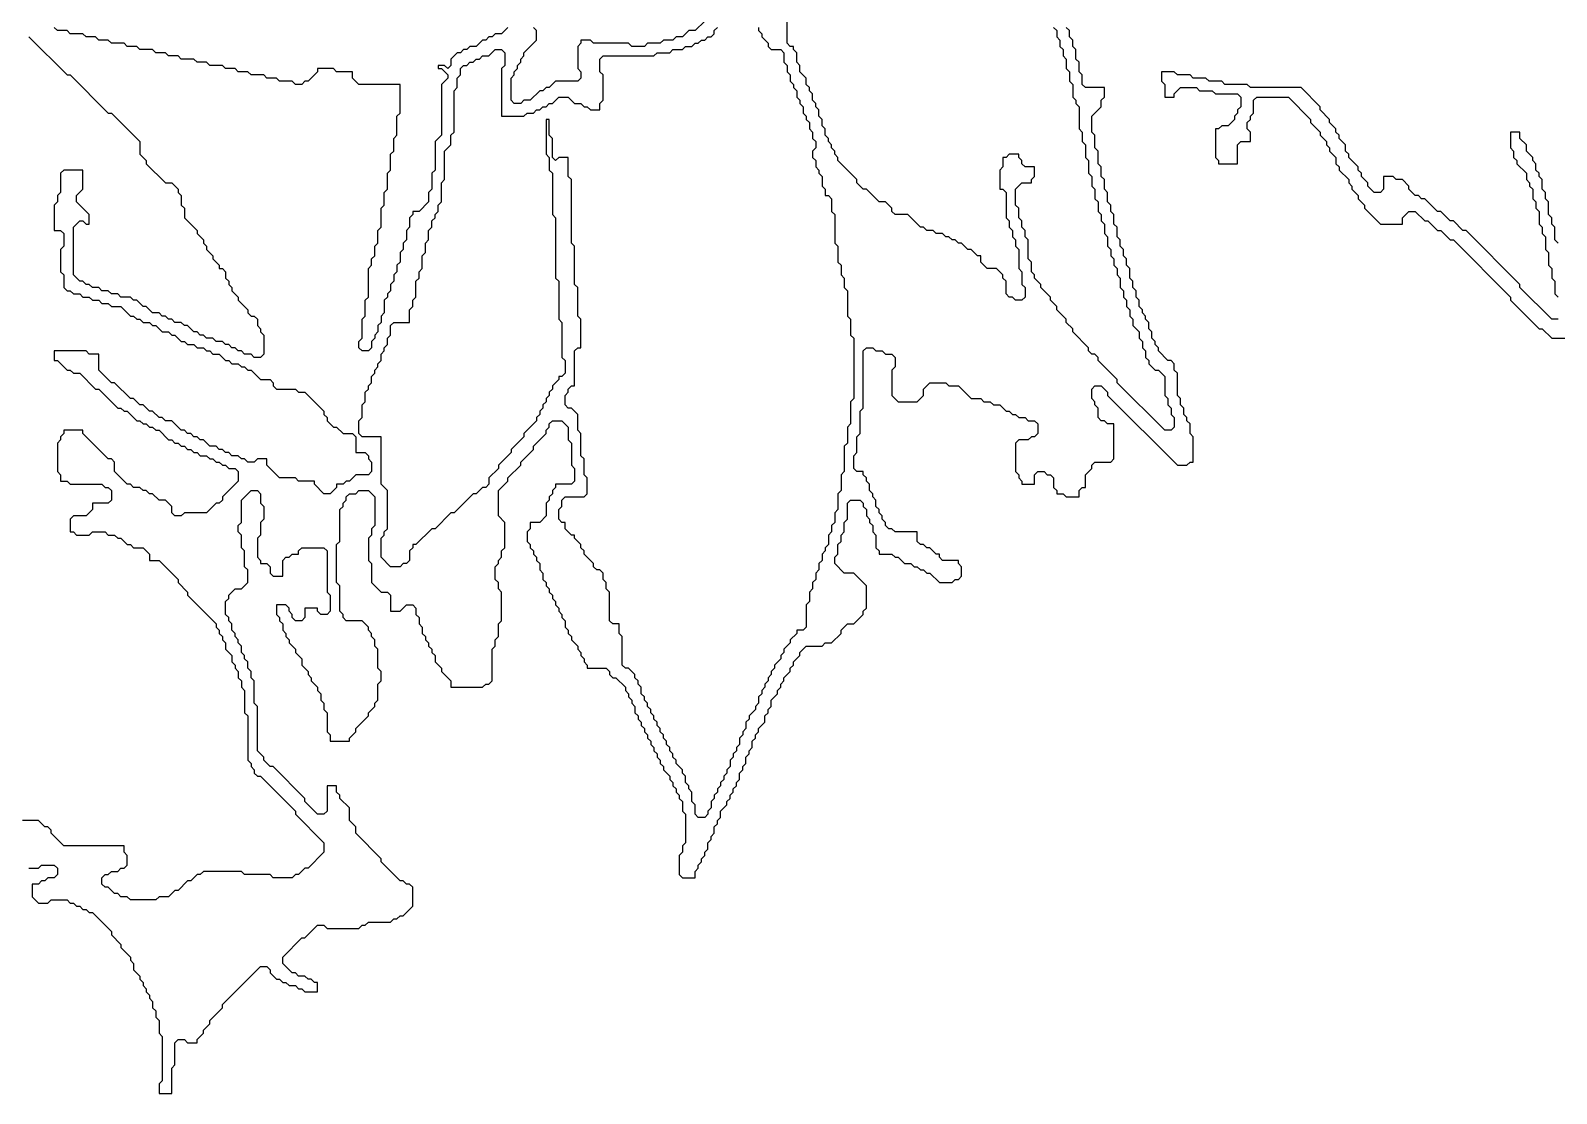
# Model space of a CAD drawing. Header units: metres. Extents: x 0 to 100, y 0 to 128.
# Drawn here: x 69.79 to 81.81, y 0.03 to 8.4 of the extents above; entities that cross this region are included whole.
import ezdxf

# ---------------------------------------------------------------- set-up
doc = ezdxf.new("R2010")
doc.units = ezdxf.units.M

msp = doc.modelspace()

# ---------------------------------------------------------------- linework, layer by layer
for points in [[(77.85, 8.425), (77.875, 8.4), (77.875, 8.35), (77.9, 8.325), (77.9, 8.275), (77.925, 8.25), (77.925, 8.2), (77.95, 8.175), (77.95, 8.1), (77.975, 8.075), (77.975, 8), (78, 7.975), (78, 7.875), (78.025, 7.85), (78.025, 7.825), (78.05, 7.8), (78.05, 7.625), (78.075, 7.6), (78.075, 7.525), (78.1, 7.5), (78.1, 7.4), (78.125, 7.375), (78.125, 7.275), (78.15, 7.25), (78.15, 7.175), (78.175, 7.15), (78.175, 7.075), (78.2, 7.05), (78.2, 6.975), (78.225, 6.95), (78.225, 6.9), (78.25, 6.875), (78.25, 6.8), (78.275, 6.775), (78.275, 6.7), (78.3, 6.675), (78.3, 6.625), (78.325, 6.6), (78.325, 6.55), (78.35, 6.525), (78.35, 6.475), (78.375, 6.45), (78.375, 6.375), (78.4, 6.35), (78.4, 6.3), (78.425, 6.275), (78.425, 6.225), (78.45, 6.2), (78.45, 6.15), (78.475, 6.125), (78.475, 6.075), (78.525, 6.025), (78.525, 5.975), (78.55, 5.95), (78.55, 5.9), (78.575, 5.875), (78.575, 5.825), (78.6, 5.8), (78.6, 5.775), (78.65, 5.725), (78.675, 5.725), (78.725, 5.675), (78.725, 5.525), (78.75, 5.5), (78.75, 5.45), (78.775, 5.425), (78.775, 5.375), (78.8, 5.35), (78.8, 5.275), (78.775, 5.25), (78.725, 5.25), (78.35, 5.625), (78.35, 5.65), (78.2, 5.8), (78.2, 5.825), (78.175, 5.85), (78.15, 5.85), (78.125, 5.875), (78.125, 5.9), (78, 6.025), (78, 6.05), (77.95, 6.1), (77.95, 6.125), (77.875, 6.2), (77.875, 6.225), (77.825, 6.275), (77.825, 6.3), (77.75, 6.375), (77.75, 6.4), (77.7, 6.45), (77.7, 6.475), (77.675, 6.5), (77.675, 6.575), (77.65, 6.6), (77.65, 6.75), (77.625, 6.775), (77.625, 6.825), (77.6, 6.85), (77.6, 6.9), (77.575, 6.925), (77.575, 7), (77.55, 7.025), (77.55, 7.15), (77.6, 7.2), (77.675, 7.2), (77.675, 7.225), (77.7, 7.25), (77.7, 7.325), (77.625, 7.325), (77.6, 7.35), (77.6, 7.375), (77.575, 7.4), (77.575, 7.425), (77.5, 7.425), (77.475, 7.4), (77.45, 7.4), (77.45, 7.325), (77.425, 7.3), (77.425, 7.15), (77.45, 7.15), (77.475, 7.125), (77.475, 6.925), (77.5, 6.9), (77.5, 6.85), (77.525, 6.825), (77.525, 6.775), (77.55, 6.75), (77.55, 6.7), (77.575, 6.675), (77.575, 6.525), (77.6, 6.5), (77.6, 6.4), (77.625, 6.375), (77.625, 6.3), (77.6, 6.275), (77.55, 6.275), (77.525, 6.3), (77.5, 6.3), (77.475, 6.325), (77.475, 6.425), (77.45, 6.45), (77.45, 6.475), (77.4, 6.525), (77.325, 6.525), (77.275, 6.575), (77.275, 6.625), (77.25, 6.625), (77.2, 6.675), (77.175, 6.675), (77.125, 6.725), (77.1, 6.725), (77.075, 6.75), (77.05, 6.75), (77.025, 6.775), (77, 6.775), (76.975, 6.8), (76.925, 6.8), (76.9, 6.825), (76.85, 6.825), (76.825, 6.85), (76.8, 6.85), (76.7, 6.95), (76.6, 6.95), (76.575, 6.975), (76.575, 7), (76.525, 7.05), (76.475, 7.05), (76.375, 7.15), (76.35, 7.15), (76.3, 7.2), (76.3, 7.225), (76.15, 7.375), (76.15, 7.4), (76.125, 7.425), (76.125, 7.45), (76.1, 7.475), (76.1, 7.5), (76.075, 7.525), (76.075, 7.55), (76.05, 7.575), (76.05, 7.625), (76.025, 7.65), (76.025, 7.7), (76, 7.725), (76, 7.775), (75.975, 7.8), (75.975, 7.825), (75.95, 7.85), (75.95, 7.9), (75.925, 7.925), (75.925, 7.95), (75.9, 7.975), (75.9, 8.025), (75.85, 8.075), (75.85, 8.125), (75.825, 8.15), (75.825, 8.225), (75.8, 8.25), (75.8, 8.275), (75.775, 8.275), (75.75, 8.3), (75.75, 8.55)], [(69.775, 1.8), (69.85, 1.8), (69.875, 1.825), (69.975, 1.825), (70, 1.8), (70, 1.75), (69.975, 1.725), (69.925, 1.725), (69.9, 1.7), (69.875, 1.7), (69.85, 1.675), (69.8, 1.675), (69.8, 1.575), (69.85, 1.525), (69.925, 1.525), (69.95, 1.55), (70.075, 1.55), (70.1, 1.525), (70.125, 1.525), (70.15, 1.5), (70.175, 1.5), (70.2, 1.475), (70.225, 1.475), (70.25, 1.45), (70.275, 1.45), (70.425, 1.3), (70.425, 1.275), (70.5, 1.2), (70.5, 1.175), (70.575, 1.1), (70.575, 1.075), (70.6, 1.05), (70.6, 1), (70.65, 0.95), (70.65, 0.925), (70.675, 0.9), (70.675, 0.875), (70.7, 0.85), (70.7, 0.825), (70.725, 0.8), (70.725, 0.775), (70.75, 0.75), (70.75, 0.7), (70.775, 0.675), (70.775, 0.625), (70.8, 0.6), (70.8, 0.5), (70.825, 0.475), (70.825, 0.125), (70.8, 0.1), (70.8, 0.025), (70.9, 0.025), (70.9, 0.225), (70.925, 0.25), (70.925, 0.425), (70.95, 0.45), (71, 0.45), (71.025, 0.425), (71.1, 0.425), (71.1, 0.45), (71.15, 0.5), (71.15, 0.525), (71.2, 0.575), (71.2, 0.6), (71.3, 0.7), (71.3, 0.725), (71.6, 1.025), (71.65, 1.025), (71.675, 1), (71.675, 0.975), (71.725, 0.925), (71.75, 0.925), (71.775, 0.9), (71.8, 0.9), (71.825, 0.875), (71.875, 0.875), (71.9, 0.85), (71.925, 0.85), (71.95, 0.825), (72.05, 0.825), (72.05, 0.9), (72.025, 0.9), (72, 0.925), (71.975, 0.925), (71.95, 0.95), (71.9, 0.95), (71.875, 0.975), (71.85, 0.975), (71.775, 1.05), (71.775, 1.1), (71.925, 1.25), (71.95, 1.25), (72.05, 1.35), (72.1, 1.35), (72.125, 1.325), (72.375, 1.325), (72.4, 1.35), (72.425, 1.35), (72.45, 1.375), (72.625, 1.375), (72.65, 1.4), (72.675, 1.4), (72.7, 1.425), (72.725, 1.425), (72.8, 1.5), (72.8, 1.65), (72.775, 1.675), (72.75, 1.675), (72.725, 1.7), (72.7, 1.7), (72.55, 1.85), (72.55, 1.875), (72.35, 2.075), (72.35, 2.125), (72.3, 2.175), (72.3, 2.275), (72.225, 2.35), (72.225, 2.375), (72.2, 2.4), (72.2, 2.45), (72.125, 2.45), (72.125, 2.25), (72.1, 2.225), (72.05, 2.225), (71.95, 2.325), (71.95, 2.35), (71.7, 2.6), (71.675, 2.6), (71.625, 2.65), (71.625, 2.675), (71.575, 2.725), (71.575, 3.075), (71.55, 3.1), (71.55, 3.275), (71.525, 3.3), (71.525, 3.35), (71.5, 3.375), (71.5, 3.425), (71.475, 3.45), (71.475, 3.475), (71.45, 3.5), (71.45, 3.55), (71.425, 3.575), (71.425, 3.6), (71.4, 3.625), (71.4, 3.65), (71.375, 3.675), (71.375, 3.725), (71.35, 3.75), (71.35, 3.775), (71.325, 3.8), (71.325, 3.9), (71.35, 3.925), (71.35, 3.95), (71.4, 4), (71.45, 4), (71.5, 4.05), (71.5, 4.15), (71.475, 4.175), (71.475, 4.3), (71.45, 4.325), (71.45, 4.425), (71.425, 4.45), (71.425, 4.5), (71.45, 4.525), (71.45, 4.7), (71.525, 4.775), (71.575, 4.775), (71.6, 4.75), (71.6, 4.675), (71.625, 4.65), (71.625, 4.55), (71.6, 4.525), (71.6, 4.425), (71.575, 4.4), (71.575, 4.25), (71.6, 4.225), (71.6, 4.2), (71.65, 4.2), (71.675, 4.175), (71.675, 4.125), (71.7, 4.1), (71.775, 4.1), (71.775, 4.225), (71.8, 4.25), (71.825, 4.25), (71.85, 4.275), (71.9, 4.275), (71.9, 4.3), (71.925, 4.325), (72.1, 4.325), (72.125, 4.3), (72.125, 3.975), (72.15, 3.95), (72.15, 3.825), (72.125, 3.8), (72.075, 3.8), (72.05, 3.825), (72.05, 3.85), (71.95, 3.85), (71.95, 3.775), (71.925, 3.75), (71.875, 3.75), (71.85, 3.775), (71.85, 3.8), (71.825, 3.825), (71.825, 3.85), (71.8, 3.875), (71.725, 3.875), (71.725, 3.8), (71.75, 3.775), (71.75, 3.75), (71.775, 3.725), (71.775, 3.675), (71.8, 3.65), (71.8, 3.625), (71.825, 3.6), (71.825, 3.575), (71.875, 3.525), (71.875, 3.5), (71.925, 3.45), (71.925, 3.4), (71.975, 3.35), (71.975, 3.325), (72, 3.3), (72, 3.275), (72.05, 3.225), (72.05, 3.2), (72.075, 3.175), (72.075, 3.125), (72.1, 3.1), (72.1, 3.05), (72.125, 3.025), (72.125, 2.875), (72.15, 2.85), (72.15, 2.8), (72.3, 2.8), (72.3, 2.825), (72.35, 2.875), (72.35, 2.9), (72.45, 3), (72.45, 3.025), (72.5, 3.075), (72.5, 3.1), (72.525, 3.125), (72.525, 3.25), (72.55, 3.275), (72.55, 3.35), (72.525, 3.375), (72.525, 3.525), (72.5, 3.55), (72.5, 3.6), (72.475, 3.625), (72.475, 3.65), (72.45, 3.675), (72.45, 3.7), (72.4, 3.75), (72.275, 3.75), (72.25, 3.775), (72.25, 3.8), (72.225, 3.825), (72.225, 4.025), (72.2, 4.05), (72.2, 4.35), (72.225, 4.375), (72.225, 4.625), (72.25, 4.65), (72.25, 4.675), (72.275, 4.7), (72.275, 4.725), (72.3, 4.75), (72.35, 4.75), (72.375, 4.775), (72.45, 4.775), (72.5, 4.725), (72.5, 4.5), (72.475, 4.475), (72.475, 4.425), (72.45, 4.4), (72.45, 4.225), (72.475, 4.2), (72.475, 4.05), (72.55, 3.975), (72.6, 3.975), (72.625, 3.95), (72.625, 3.825), (72.7, 3.825), (72.75, 3.875), (72.8, 3.875), (72.825, 3.85), (72.825, 3.8), (72.85, 3.775), (72.85, 3.725), (72.875, 3.7), (72.875, 3.65), (72.9, 3.625), (72.9, 3.6), (72.925, 3.575), (72.925, 3.55), (72.95, 3.525), (72.95, 3.5), (72.975, 3.475), (72.975, 3.425), (73.025, 3.375), (73.025, 3.35), (73.1, 3.275), (73.1, 3.225), (73.35, 3.225), (73.375, 3.25), (73.4, 3.25), (73.425, 3.275), (73.425, 3.525), (73.45, 3.55), (73.45, 3.6), (73.475, 3.625), (73.475, 3.725), (73.5, 3.75), (73.5, 3.975), (73.475, 4), (73.475, 4.05), (73.45, 4.075), (73.45, 4.175), (73.475, 4.2), (73.475, 4.225), (73.5, 4.25), (73.5, 4.3), (73.525, 4.325), (73.525, 4.525), (73.475, 4.575), (73.475, 4.775), (73.55, 4.85), (73.55, 4.875), (73.65, 4.975), (73.65, 5), (73.75, 5.1), (73.75, 5.125), (73.85, 5.225), (73.85, 5.25), (73.875, 5.275), (73.875, 5.3), (73.9, 5.325), (73.975, 5.325), (74.025, 5.275), (74.025, 5.175), (74.05, 5.15), (74.05, 4.975), (74.075, 4.95), (74.075, 4.85), (74.05, 4.825), (73.925, 4.825), (73.925, 4.8), (73.9, 4.775), (73.9, 4.75), (73.875, 4.725), (73.875, 4.7), (73.85, 4.675), (73.85, 4.575), (73.8, 4.525), (73.725, 4.525), (73.725, 4.475), (73.7, 4.45), (73.7, 4.375), (73.725, 4.35), (73.725, 4.325), (73.75, 4.3), (73.75, 4.275), (73.775, 4.25), (73.775, 4.225), (73.8, 4.2), (73.8, 4.15), (73.825, 4.125), (73.825, 4.075), (73.85, 4.05), (73.85, 4.025), (73.875, 4), (73.875, 3.975), (73.9, 3.95), (73.9, 3.925), (73.925, 3.9), (73.925, 3.875), (73.95, 3.85), (73.95, 3.825), (73.975, 3.8), (73.975, 3.775), (74, 3.75), (74, 3.7), (74.025, 3.675), (74.025, 3.65), (74.05, 3.625), (74.05, 3.6), (74.1, 3.55), (74.1, 3.525), (74.125, 3.5), (74.125, 3.475), (74.15, 3.45), (74.15, 3.425), (74.175, 3.4), (74.175, 3.375), (74.325, 3.375), (74.35, 3.35), (74.35, 3.325), (74.375, 3.3), (74.4, 3.3), (74.475, 3.225), (74.475, 3.2), (74.5, 3.175), (74.5, 3.15), (74.525, 3.125), (74.525, 3.1), (74.55, 3.075), (74.55, 3.025), (74.575, 3), (74.575, 2.975), (74.6, 2.95), (74.6, 2.925), (74.625, 2.9), (74.625, 2.875), (74.65, 2.85), (74.65, 2.825), (74.675, 2.8), (74.675, 2.775), (74.7, 2.75), (74.7, 2.725), (74.725, 2.7), (74.725, 2.675), (74.75, 2.65), (74.75, 2.625), (74.775, 2.6), (74.775, 2.575), (74.825, 2.525), (74.825, 2.5), (74.85, 2.475), (74.85, 2.45), (74.875, 2.425), (74.875, 2.4), (74.9, 2.375), (74.9, 2.35), (74.925, 2.325), (74.925, 2.25), (74.95, 2.225), (74.95, 2), (74.925, 1.975), (74.925, 1.925), (74.9, 1.9), (74.9, 1.75), (74.925, 1.725), (75.025, 1.725), (75.025, 1.775), (75.05, 1.8), (75.05, 1.825), (75.075, 1.85), (75.075, 1.875), (75.1, 1.9), (75.1, 1.925), (75.125, 1.95), (75.125, 2), (75.15, 2.025), (75.15, 2.05), (75.175, 2.075), (75.175, 2.125), (75.2, 2.15), (75.2, 2.175), (75.225, 2.2), (75.225, 2.25), (75.275, 2.3), (75.275, 2.325), (75.3, 2.35), (75.3, 2.375), (75.325, 2.4), (75.325, 2.425), (75.35, 2.45), (75.35, 2.475), (75.375, 2.5), (75.375, 2.55), (75.4, 2.575), (75.4, 2.6), (75.425, 2.625), (75.425, 2.675), (75.45, 2.7), (75.45, 2.725), (75.475, 2.75), (75.475, 2.8), (75.5, 2.825), (75.5, 2.85), (75.525, 2.875), (75.525, 2.9), (75.575, 2.95), (75.575, 3), (75.6, 3.025), (75.6, 3.05), (75.625, 3.075), (75.625, 3.125), (75.675, 3.175), (75.675, 3.2), (75.7, 3.225), (75.7, 3.25), (75.725, 3.275), (75.725, 3.3), (75.775, 3.35), (75.775, 3.375), (75.8, 3.4), (75.8, 3.425), (75.85, 3.475), (75.85, 3.5), (75.9, 3.55), (76.025, 3.55), (76.05, 3.575), (76.1, 3.575), (76.175, 3.65), (76.175, 3.675), (76.225, 3.725), (76.275, 3.725), (76.35, 3.8), (76.35, 3.825), (76.375, 3.85), (76.375, 4.025), (76.275, 4.125), (76.2, 4.125), (76.125, 4.2), (76.125, 4.25), (76.15, 4.275), (76.15, 4.35), (76.175, 4.375), (76.175, 4.425), (76.2, 4.45), (76.2, 4.525), (76.225, 4.55), (76.225, 4.675), (76.25, 4.7), (76.325, 4.7), (76.35, 4.675), (76.35, 4.65), (76.375, 4.625), (76.375, 4.575), (76.4, 4.55), (76.4, 4.525), (76.425, 4.5), (76.425, 4.45), (76.45, 4.425), (76.45, 4.325), (76.475, 4.3), (76.475, 4.275), (76.575, 4.275), (76.6, 4.25), (76.625, 4.25), (76.675, 4.2), (76.725, 4.2), (76.75, 4.175), (76.775, 4.175), (76.8, 4.15), (76.825, 4.15), (76.85, 4.125), (76.875, 4.125), (76.95, 4.05), (77.05, 4.05), (77.075, 4.075), (77.1, 4.075), (77.125, 4.1), (77.125, 4.175), (77.1, 4.2), (77.1, 4.225), (76.975, 4.225), (76.95, 4.25), (76.95, 4.275), (76.925, 4.275), (76.875, 4.325), (76.85, 4.325), (76.825, 4.35), (76.8, 4.35), (76.775, 4.375), (76.775, 4.45), (76.6, 4.45), (76.575, 4.475), (76.55, 4.475), (76.525, 4.5), (76.525, 4.525), (76.5, 4.55), (76.5, 4.575), (76.475, 4.6), (76.475, 4.625), (76.45, 4.65), (76.45, 4.7), (76.425, 4.725), (76.425, 4.75), (76.4, 4.775), (76.4, 4.825), (76.375, 4.85), (76.375, 4.875), (76.35, 4.9), (76.35, 4.925), (76.3, 4.925), (76.275, 4.95), (76.275, 5.05), (76.3, 5.075), (76.3, 5.2), (76.325, 5.225), (76.325, 5.4), (76.35, 5.425), (76.35, 5.875), (76.375, 5.9), (76.425, 5.9), (76.45, 5.875), (76.5, 5.875), (76.525, 5.85), (76.575, 5.85), (76.6, 5.825), (76.6, 5.75), (76.575, 5.725), (76.575, 5.525), (76.625, 5.475), (76.775, 5.475), (76.825, 5.525), (76.825, 5.575), (76.875, 5.625), (77, 5.625), (77.025, 5.6), (77.1, 5.6), (77.2, 5.5), (77.275, 5.5), (77.3, 5.475), (77.35, 5.475), (77.375, 5.45), (77.425, 5.45), (77.475, 5.4), (77.5, 5.4), (77.525, 5.375), (77.55, 5.375), (77.575, 5.35), (77.625, 5.35), (77.65, 5.325), (77.7, 5.325), (77.725, 5.3), (77.725, 5.225), (77.7, 5.2), (77.675, 5.2), (77.65, 5.175), (77.575, 5.175), (77.55, 5.15), (77.55, 4.925), (77.575, 4.9), (77.575, 4.875), (77.6, 4.85), (77.6, 4.825), (77.7, 4.825), (77.7, 4.9), (77.725, 4.925), (77.775, 4.925), (77.8, 4.9), (77.825, 4.9), (77.85, 4.875), (77.85, 4.8), (77.875, 4.775), (77.875, 4.75), (77.925, 4.75), (77.95, 4.725), (78.05, 4.725), (78.05, 4.775), (78.075, 4.8), (78.1, 4.8), (78.1, 4.9), (78.15, 4.95), (78.15, 4.975), (78.175, 5), (78.3, 5), (78.325, 5.025), (78.325, 5.3), (78.275, 5.3), (78.25, 5.325), (78.225, 5.325), (78.2, 5.35), (78.2, 5.425), (78.175, 5.45), (78.175, 5.475), (78.15, 5.5), (78.15, 5.575), (78.175, 5.6), (78.225, 5.6), (78.275, 5.55), (78.275, 5.525), (78.825, 4.975), (78.9, 4.975), (78.925, 5), (78.95, 5), (78.95, 5.2), (78.925, 5.225), (78.925, 5.3), (78.9, 5.325), (78.9, 5.35), (78.875, 5.375), (78.875, 5.425), (78.85, 5.45), (78.85, 5.5), (78.825, 5.525), (78.825, 5.7), (78.8, 5.725), (78.8, 5.775), (78.775, 5.8), (78.75, 5.8), (78.675, 5.875), (78.675, 5.9), (78.65, 5.925), (78.65, 5.95), (78.625, 5.975), (78.625, 6.025), (78.6, 6.05), (78.6, 6.1), (78.575, 6.125), (78.575, 6.15), (78.55, 6.175), (78.55, 6.2), (78.525, 6.225), (78.525, 6.275), (78.5, 6.3), (78.5, 6.35), (78.475, 6.375), (78.475, 6.425), (78.45, 6.45), (78.45, 6.525), (78.425, 6.55), (78.425, 6.6), (78.4, 6.625), (78.4, 6.675), (78.375, 6.7), (78.375, 6.75), (78.35, 6.775), (78.35, 6.85), (78.325, 6.875), (78.325, 6.95), (78.3, 6.975), (78.3, 7.025), (78.275, 7.05), (78.275, 7.125), (78.25, 7.15), (78.25, 7.225), (78.225, 7.25), (78.225, 7.325), (78.2, 7.35), (78.2, 7.45), (78.175, 7.475), (78.175, 7.575), (78.15, 7.6), (78.15, 7.725), (78.225, 7.8), (78.225, 7.85), (78.25, 7.875), (78.25, 7.95), (78.1, 7.95), (78.075, 7.975), (78.075, 8.05), (78.05, 8.075), (78.05, 8.15), (78.025, 8.175), (78.025, 8.25), (78, 8.275), (78, 8.325), (77.975, 8.35), (77.975, 8.4), (77.95, 8.425)], [(73.55, 8.425), (73.5, 8.375), (73.45, 8.375), (73.425, 8.35), (73.4, 8.35), (73.375, 8.325), (73.35, 8.325), (73.3, 8.275), (73.25, 8.275), (73.225, 8.25), (73.2, 8.25), (73.175, 8.225), (73.15, 8.225), (73.1, 8.175), (73.1, 8.125), (73.075, 8.1), (73.05, 8.125), (73, 8.125), (73, 8.1), (73.025, 8.1), (73.075, 8.05), (73.075, 8.025), (73.025, 7.975), (73.025, 7.575), (72.975, 7.525), (72.975, 7.3), (72.95, 7.275), (72.95, 7.15), (72.925, 7.125), (72.925, 7.05), (72.85, 6.975), (72.8, 6.975), (72.8, 6.95), (72.775, 6.925), (72.775, 6.85), (72.75, 6.825), (72.75, 6.75), (72.725, 6.725), (72.725, 6.675), (72.7, 6.65), (72.7, 6.575), (72.675, 6.55), (72.675, 6.5), (72.65, 6.475), (72.65, 6.425), (72.625, 6.4), (72.625, 6.35), (72.6, 6.325), (72.6, 6.3), (72.575, 6.275), (72.575, 6.175), (72.55, 6.15), (72.55, 6.1), (72.525, 6.075), (72.525, 6.025), (72.5, 6), (72.5, 5.975), (72.475, 5.95), (72.475, 5.9), (72.45, 5.875), (72.4, 5.875), (72.375, 5.9), (72.375, 5.95), (72.4, 5.975), (72.4, 6.125), (72.425, 6.15), (72.425, 6.275), (72.45, 6.3), (72.45, 6.525), (72.475, 6.55), (72.475, 6.6), (72.5, 6.625), (72.5, 6.7), (72.525, 6.725), (72.525, 6.825), (72.55, 6.85), (72.55, 7), (72.575, 7.025), (72.575, 7.125), (72.6, 7.15), (72.6, 7.275), (72.625, 7.3), (72.625, 7.425), (72.65, 7.45), (72.65, 7.55), (72.675, 7.575), (72.675, 7.725), (72.7, 7.75), (72.7, 7.975), (72.375, 7.975), (72.325, 8.025), (72.325, 8.075), (72.2, 8.075), (72.175, 8.1), (72.05, 8.1), (72.05, 8.075), (71.975, 8), (71.95, 8), (71.925, 7.975), (71.875, 7.975), (71.85, 8), (71.75, 8), (71.725, 8.025), (71.65, 8.025), (71.625, 8.05), (71.525, 8.05), (71.5, 8.075), (71.425, 8.075), (71.4, 8.1), (71.325, 8.1), (71.3, 8.125), (71.2, 8.125), (71.175, 8.15), (71.1, 8.15), (71.075, 8.175), (70.975, 8.175), (70.95, 8.2), (70.875, 8.2), (70.85, 8.225), (70.775, 8.225), (70.75, 8.25), (70.65, 8.25), (70.625, 8.275), (70.55, 8.275), (70.525, 8.3), (70.425, 8.3), (70.4, 8.325), (70.325, 8.325), (70.3, 8.35), (70.225, 8.35), (70.2, 8.375), (70.1, 8.375), (70.075, 8.4), (70, 8.4), (69.975, 8.425)], [(75.525, 8.425), (75.525, 8.4), (75.55, 8.375), (75.55, 8.35), (75.6, 8.3), (75.6, 8.275), (75.625, 8.25), (75.7, 8.25), (75.725, 8.225), (75.725, 8.15), (75.75, 8.125), (75.75, 8.075), (75.775, 8.05), (75.775, 8), (75.8, 7.975), (75.8, 7.95), (75.825, 7.925), (75.825, 7.875), (75.85, 7.85), (75.85, 7.825), (75.875, 7.8), (75.875, 7.75), (75.9, 7.725), (75.9, 7.7), (75.925, 7.675), (75.925, 7.625), (75.95, 7.6), (75.95, 7.55), (75.975, 7.525), (75.975, 7.475), (75.95, 7.45), (75.95, 7.4), (75.975, 7.375), (75.975, 7.325), (76, 7.3), (76, 7.275), (76.025, 7.25), (76.025, 7.175), (76.05, 7.15), (76.05, 7.1), (76.075, 7.1), (76.1, 7.075), (76.1, 6.975), (76.125, 6.95), (76.125, 6.725), (76.15, 6.7), (76.15, 6.575), (76.175, 6.55), (76.175, 6.475), (76.2, 6.45), (76.2, 6.375), (76.225, 6.35), (76.225, 6.15), (76.25, 6.125), (76.25, 6), (76.275, 5.975), (76.275, 5.5), (76.25, 5.475), (76.25, 5.3), (76.225, 5.275), (76.225, 5.15), (76.2, 5.125), (76.2, 4.925), (76.175, 4.9), (76.175, 4.775), (76.15, 4.75), (76.15, 4.625), (76.125, 4.6), (76.125, 4.525), (76.1, 4.5), (76.1, 4.45), (76.075, 4.425), (76.075, 4.35), (76.05, 4.325), (76.05, 4.3), (76.025, 4.275), (76.025, 4.225), (76, 4.2), (76, 4.15), (75.975, 4.125), (75.975, 4.075), (75.95, 4.05), (75.95, 4), (75.925, 3.975), (75.925, 3.9), (75.9, 3.875), (75.9, 3.7), (75.875, 3.675), (75.825, 3.675), (75.825, 3.65), (75.775, 3.6), (75.775, 3.575), (75.725, 3.525), (75.725, 3.5), (75.7, 3.475), (75.7, 3.45), (75.65, 3.4), (75.65, 3.375), (75.625, 3.35), (75.625, 3.325), (75.6, 3.3), (75.6, 3.275), (75.575, 3.25), (75.575, 3.225), (75.55, 3.2), (75.55, 3.175), (75.525, 3.15), (75.525, 3.1), (75.5, 3.075), (75.5, 3.05), (75.45, 3), (75.45, 2.975), (75.425, 2.95), (75.425, 2.9), (75.4, 2.875), (75.4, 2.85), (75.375, 2.825), (75.375, 2.775), (75.35, 2.75), (75.35, 2.725), (75.325, 2.7), (75.325, 2.675), (75.3, 2.65), (75.3, 2.6), (75.275, 2.575), (75.275, 2.55), (75.25, 2.525), (75.25, 2.5), (75.225, 2.475), (75.225, 2.45), (75.2, 2.425), (75.2, 2.4), (75.175, 2.375), (75.175, 2.35), (75.15, 2.325), (75.15, 2.275), (75.125, 2.25), (75.125, 2.225), (75.1, 2.2), (75.05, 2.2), (75.025, 2.225), (75.025, 2.3), (75, 2.325), (75, 2.4), (74.975, 2.425), (74.975, 2.45), (74.95, 2.475), (74.95, 2.525), (74.925, 2.55), (74.925, 2.575), (74.875, 2.625), (74.875, 2.65), (74.85, 2.675), (74.85, 2.7), (74.825, 2.725), (74.825, 2.75), (74.8, 2.775), (74.8, 2.8), (74.775, 2.825), (74.775, 2.85), (74.75, 2.875), (74.75, 2.9), (74.725, 2.925), (74.725, 2.95), (74.7, 2.975), (74.7, 3), (74.675, 3.025), (74.675, 3.05), (74.65, 3.075), (74.65, 3.1), (74.625, 3.125), (74.625, 3.15), (74.6, 3.175), (74.6, 3.225), (74.575, 3.25), (74.575, 3.275), (74.55, 3.3), (74.55, 3.325), (74.5, 3.375), (74.475, 3.375), (74.45, 3.4), (74.45, 3.625), (74.425, 3.65), (74.425, 3.725), (74.375, 3.725), (74.35, 3.75), (74.35, 3.975), (74.325, 4), (74.325, 4.05), (74.3, 4.075), (74.3, 4.125), (74.275, 4.15), (74.25, 4.15), (74.225, 4.175), (74.225, 4.2), (74.15, 4.275), (74.15, 4.3), (74.125, 4.325), (74.125, 4.35), (74.075, 4.4), (74.075, 4.425), (74.05, 4.425), (74, 4.475), (74, 4.525), (73.975, 4.525), (73.95, 4.55), (73.95, 4.625), (73.975, 4.65), (73.975, 4.7), (74, 4.725), (74.15, 4.725), (74.175, 4.75), (74.175, 4.875), (74.15, 4.9), (74.15, 5.025), (74.125, 5.05), (74.125, 5.225), (74.1, 5.25), (74.1, 5.375), (74.05, 5.425), (74.025, 5.425), (74, 5.45), (74, 5.525), (74.025, 5.55), (74.025, 5.575), (74.05, 5.6), (74.075, 5.6), (74.075, 5.875), (74.1, 5.9), (74.125, 5.9), (74.125, 6.125), (74.1, 6.15), (74.1, 6.375), (74.075, 6.4), (74.075, 6.7), (74.05, 6.725), (74.05, 7.225), (74.025, 7.25), (74.025, 7.4), (73.95, 7.4), (73.925, 7.375), (73.9, 7.4), (73.9, 7.55), (73.875, 7.575), (73.875, 7.7), (73.85, 7.7), (73.85, 7.425), (73.875, 7.4), (73.875, 7.3), (73.9, 7.275), (73.9, 6.95), (73.925, 6.925), (73.925, 6.45), (73.95, 6.425), (73.95, 6.125), (73.975, 6.1), (73.975, 5.825), (74, 5.8), (74, 5.7), (73.975, 5.675), (73.95, 5.675), (73.95, 5.65), (73.9, 5.6), (73.9, 5.575), (73.875, 5.55), (73.875, 5.525), (73.85, 5.5), (73.85, 5.475), (73.825, 5.45), (73.825, 5.425), (73.8, 5.4), (73.8, 5.375), (73.775, 5.35), (73.775, 5.325), (73.675, 5.225), (73.675, 5.2), (73.575, 5.1), (73.575, 5.075), (73.475, 4.975), (73.475, 4.95), (73.4, 4.875), (73.4, 4.825), (73.375, 4.8), (73.35, 4.8), (73.3, 4.75), (73.275, 4.75), (73.125, 4.6), (73.1, 4.6), (72.975, 4.475), (72.95, 4.475), (72.825, 4.35), (72.8, 4.35), (72.8, 4.325), (72.775, 4.3), (72.775, 4.225), (72.75, 4.2), (72.725, 4.2), (72.7, 4.175), (72.625, 4.175), (72.55, 4.25), (72.55, 4.4), (72.575, 4.425), (72.575, 4.45), (72.6, 4.475), (72.6, 4.775), (72.55, 4.825), (72.55, 5.2), (72.4, 5.2), (72.375, 5.225), (72.375, 5.325), (72.4, 5.35), (72.4, 5.45), (72.425, 5.475), (72.425, 5.55), (72.45, 5.575), (72.45, 5.6), (72.475, 5.625), (72.475, 5.675), (72.5, 5.7), (72.5, 5.725), (72.525, 5.75), (72.525, 5.775), (72.55, 5.8), (72.55, 5.85), (72.575, 5.875), (72.575, 5.9), (72.6, 5.925), (72.6, 5.975), (72.625, 6), (72.625, 6.075), (72.65, 6.1), (72.775, 6.1), (72.775, 6.2), (72.8, 6.225), (72.8, 6.275), (72.825, 6.3), (72.825, 6.425), (72.85, 6.45), (72.85, 6.5), (72.875, 6.525), (72.875, 6.625), (72.9, 6.65), (72.9, 6.725), (72.925, 6.75), (72.925, 6.825), (72.95, 6.85), (72.95, 6.9), (72.975, 6.925), (72.975, 6.95), (73, 6.975), (73, 7.025), (73.025, 7.05), (73.025, 7.2), (73.05, 7.225), (73.05, 7.45), (73.1, 7.5), (73.1, 7.575), (73.125, 7.6), (73.125, 7.925), (73.15, 7.95), (73.15, 8.025), (73.175, 8.05), (73.175, 8.1), (73.2, 8.125), (73.225, 8.125), (73.25, 8.15), (73.275, 8.15), (73.3, 8.175), (73.325, 8.175), (73.35, 8.2), (73.4, 8.2), (73.45, 8.25), (73.5, 8.25), (73.525, 8.225), (73.525, 8.125), (73.5, 8.1), (73.5, 7.725), (73.675, 7.725), (73.7, 7.75), (73.75, 7.75), (73.775, 7.775), (73.8, 7.775), (73.825, 7.8), (73.85, 7.8), (73.875, 7.825), (73.9, 7.825), (73.95, 7.875), (74.025, 7.875), (74.075, 7.825), (74.125, 7.825), (74.15, 7.8), (74.175, 7.8), (74.2, 7.775), (74.275, 7.775), (74.275, 7.825), (74.3, 7.85), (74.3, 8.05), (74.275, 8.075), (74.275, 8.175), (74.3, 8.2), (74.7, 8.2), (74.725, 8.225), (74.825, 8.225), (74.85, 8.25), (74.925, 8.25), (74.95, 8.275), (75, 8.275), (75.025, 8.3), (75.05, 8.3), (75.075, 8.325), (75.1, 8.325), (75.125, 8.35), (75.15, 8.35), (75.175, 8.375), (75.175, 8.4), (75.2, 8.425)], [(75.1, 8.475), (75.025, 8.4), (74.975, 8.4), (74.925, 8.35), (74.875, 8.35), (74.85, 8.325), (74.775, 8.325), (74.75, 8.3), (74.65, 8.3), (74.625, 8.275), (74.525, 8.275), (74.5, 8.3), (74.225, 8.3), (74.2, 8.325), (74.125, 8.325), (74.125, 8.3), (74.1, 8.275), (74.1, 8.1), (74.125, 8.075), (74.125, 8.025), (74.1, 8), (73.925, 8), (73.875, 7.95), (73.85, 7.95), (73.825, 7.925), (73.8, 7.925), (73.725, 7.85), (73.675, 7.85), (73.65, 7.825), (73.6, 7.825), (73.575, 7.85), (73.575, 8.025), (73.6, 8.05), (73.6, 8.075), (73.625, 8.1), (73.625, 8.125), (73.65, 8.15), (73.65, 8.175), (73.675, 8.2), (73.675, 8.225), (73.775, 8.325), (73.775, 8.4), (73.75, 8.425)], [(69.775, 8.35), (70.075, 8.05), (70.1, 8.05), (70.4, 7.75), (70.425, 7.75), (70.65, 7.525), (70.65, 7.425), (70.7, 7.375), (70.7, 7.35), (70.85, 7.2), (70.9, 7.2), (70.95, 7.15), (70.95, 7.125), (70.975, 7.1), (70.975, 7.025), (71, 7), (71, 6.925), (71.1, 6.825), (71.1, 6.8), (71.15, 6.75), (71.15, 6.725), (71.175, 6.7), (71.175, 6.675), (71.225, 6.625), (71.225, 6.6), (71.275, 6.55), (71.275, 6.525), (71.3, 6.525), (71.325, 6.5), (71.325, 6.45), (71.35, 6.425), (71.35, 6.4), (71.375, 6.375), (71.375, 6.35), (71.425, 6.3), (71.425, 6.275), (71.5, 6.2), (71.5, 6.175), (71.525, 6.15), (71.55, 6.15), (71.575, 6.125), (71.575, 6.075), (71.6, 6.05), (71.6, 6.025), (71.625, 6), (71.625, 5.85), (71.6, 5.825), (71.55, 5.825), (71.525, 5.85), (71.475, 5.85), (71.45, 5.875), (71.425, 5.875), (71.4, 5.9), (71.375, 5.9), (71.35, 5.925), (71.325, 5.925), (71.3, 5.95), (71.25, 5.95), (71.225, 5.975), (71.175, 5.975), (71.15, 6), (71.125, 6), (71.1, 6.025), (71.075, 6.025), (71.025, 6.075), (71, 6.075), (70.975, 6.1), (70.925, 6.1), (70.9, 6.125), (70.875, 6.125), (70.85, 6.15), (70.825, 6.15), (70.8, 6.175), (70.75, 6.175), (70.7, 6.225), (70.675, 6.225), (70.625, 6.275), (70.6, 6.275), (70.575, 6.3), (70.5, 6.3), (70.475, 6.325), (70.425, 6.325), (70.4, 6.35), (70.35, 6.35), (70.325, 6.375), (70.275, 6.375), (70.25, 6.4), (70.225, 6.4), (70.2, 6.425), (70.175, 6.425), (70.125, 6.475), (70.125, 6.85), (70.175, 6.9), (70.2, 6.9), (70.225, 6.875), (70.25, 6.875), (70.25, 6.95), (70.15, 7.05), (70.15, 7.1), (70.2, 7.15), (70.2, 7.3), (70.05, 7.3), (70.025, 7.275), (70.025, 7.125), (70, 7.1), (70, 7.05), (69.975, 7.025), (69.975, 6.825), (70.025, 6.825), (70.05, 6.8), (70.05, 6.7), (70.025, 6.675), (70.025, 6.5), (70.05, 6.475), (70.05, 6.375), (70.075, 6.35), (70.1, 6.35), (70.125, 6.325), (70.175, 6.325), (70.2, 6.3), (70.25, 6.3), (70.275, 6.275), (70.325, 6.275), (70.35, 6.25), (70.4, 6.25), (70.425, 6.225), (70.5, 6.225), (70.575, 6.15), (70.6, 6.15), (70.625, 6.125), (70.65, 6.125), (70.675, 6.1), (70.725, 6.1), (70.75, 6.075), (70.775, 6.075), (70.825, 6.025), (70.875, 6.025), (70.9, 6), (70.925, 6), (70.975, 5.95), (71, 5.95), (71.025, 5.925), (71.075, 5.925), (71.1, 5.9), (71.15, 5.9), (71.175, 5.875), (71.2, 5.875), (71.225, 5.85), (71.275, 5.85), (71.325, 5.8), (71.35, 5.8), (71.375, 5.775), (71.425, 5.775), (71.45, 5.75), (71.475, 5.75), (71.5, 5.725), (71.525, 5.725), (71.6, 5.65), (71.675, 5.65), (71.7, 5.625), (71.7, 5.6), (71.725, 5.575), (71.875, 5.575), (71.9, 5.55), (71.95, 5.55), (72.1, 5.4), (72.1, 5.375), (72.125, 5.35), (72.125, 5.325), (72.175, 5.275), (72.2, 5.275), (72.25, 5.225), (72.325, 5.225), (72.35, 5.2), (72.35, 5.075), (72.425, 5.075), (72.45, 5.05), (72.45, 5.025), (72.475, 5), (72.475, 4.925), (72.45, 4.9), (72.35, 4.9), (72.3, 4.85), (72.275, 4.85), (72.25, 4.825), (72.2, 4.825), (72.2, 4.8), (72.15, 4.75), (72.1, 4.75), (72.025, 4.825), (72.025, 4.85), (71.9, 4.85), (71.875, 4.875), (71.75, 4.875), (71.65, 4.975), (71.65, 5.025), (71.575, 5.025), (71.55, 5), (71.5, 5), (71.475, 5.025), (71.45, 5.025), (71.425, 5.05), (71.375, 5.05), (71.35, 5.075), (71.325, 5.075), (71.3, 5.1), (71.275, 5.1), (71.25, 5.125), (71.2, 5.125), (71.15, 5.175), (71.125, 5.175), (71.1, 5.2), (71.075, 5.2), (71.05, 5.225), (71.025, 5.225), (71, 5.25), (70.975, 5.25), (70.9, 5.325), (70.85, 5.325), (70.825, 5.35), (70.8, 5.35), (70.75, 5.4), (70.725, 5.4), (70.675, 5.45), (70.65, 5.45), (70.6, 5.5), (70.575, 5.5), (70.45, 5.625), (70.425, 5.625), (70.325, 5.725), (70.325, 5.85), (70.25, 5.85), (70.225, 5.875), (69.975, 5.875), (69.975, 5.8), (70, 5.8), (70.075, 5.725), (70.1, 5.725), (70.125, 5.7), (70.175, 5.7), (70.3, 5.575), (70.325, 5.575), (70.475, 5.425), (70.5, 5.425), (70.525, 5.4), (70.55, 5.4), (70.625, 5.325), (70.65, 5.325), (70.675, 5.3), (70.7, 5.3), (70.725, 5.275), (70.75, 5.275), (70.775, 5.25), (70.8, 5.25), (70.875, 5.175), (70.9, 5.175), (70.925, 5.15), (70.95, 5.15), (70.975, 5.125), (71, 5.125), (71.025, 5.1), (71.05, 5.1), (71.075, 5.075), (71.1, 5.075), (71.125, 5.05), (71.175, 5.05), (71.2, 5.025), (71.225, 5.025), (71.25, 5), (71.275, 5), (71.3, 4.975), (71.325, 4.975), (71.35, 4.95), (71.4, 4.95), (71.425, 4.925), (71.425, 4.85), (71.3, 4.725), (71.3, 4.7), (71.275, 4.675), (71.25, 4.675), (71.175, 4.6), (71, 4.6), (70.975, 4.575), (70.925, 4.575), (70.9, 4.6), (70.9, 4.65), (70.85, 4.7), (70.8, 4.7), (70.75, 4.75), (70.725, 4.75), (70.7, 4.775), (70.675, 4.775), (70.65, 4.8), (70.6, 4.8), (70.575, 4.825), (70.55, 4.825), (70.45, 4.925), (70.45, 5), (70.425, 5.025), (70.4, 5.025), (70.2, 5.225), (70.2, 5.25), (70.05, 5.25), (70.05, 5.225), (70.025, 5.2), (70.025, 5.175), (70, 5.15), (70, 4.925), (70.025, 4.9), (70.025, 4.85), (70.075, 4.85), (70.1, 4.825), (70.35, 4.825), (70.375, 4.8), (70.4, 4.8), (70.425, 4.775), (70.425, 4.7), (70.4, 4.675), (70.275, 4.675), (70.275, 4.625), (70.225, 4.575), (70.125, 4.575), (70.1, 4.55), (70.1, 4.45), (70.125, 4.45), (70.15, 4.425), (70.25, 4.425), (70.275, 4.45), (70.375, 4.45), (70.4, 4.425), (70.45, 4.425), (70.475, 4.4), (70.5, 4.4), (70.55, 4.35), (70.575, 4.35), (70.6, 4.325), (70.675, 4.325), (70.725, 4.275), (70.725, 4.225), (70.8, 4.225), (70.95, 4.075), (70.95, 4.05), (71.025, 3.975), (71.025, 3.95), (71.25, 3.725), (71.25, 3.7), (71.275, 3.675), (71.275, 3.65), (71.3, 3.625), (71.3, 3.6), (71.325, 3.575), (71.325, 3.525), (71.375, 3.475), (71.375, 3.425), (71.4, 3.4), (71.4, 3.375), (71.425, 3.35), (71.425, 3.3), (71.45, 3.275), (71.45, 3.225), (71.475, 3.2), (71.475, 3.025), (71.5, 3), (71.5, 2.65), (71.525, 2.625), (71.525, 2.6), (71.55, 2.575), (71.55, 2.55), (71.575, 2.525), (71.6, 2.525), (71.875, 2.25), (71.875, 2.225), (72.1, 2), (72.1, 1.925), (71.975, 1.8), (71.95, 1.8), (71.9, 1.75), (71.875, 1.75), (71.85, 1.725), (71.7, 1.725), (71.675, 1.75), (71.475, 1.75), (71.45, 1.775), (71.15, 1.775), (71.125, 1.75), (71.1, 1.75), (71.05, 1.7), (71.025, 1.7), (70.95, 1.625), (70.925, 1.625), (70.875, 1.575), (70.8, 1.575), (70.775, 1.55), (70.575, 1.55), (70.55, 1.575), (70.5, 1.575), (70.475, 1.6), (70.45, 1.6), (70.4, 1.65), (70.375, 1.65), (70.35, 1.675), (70.35, 1.725), (70.375, 1.75), (70.4, 1.75), (70.425, 1.775), (70.475, 1.775), (70.5, 1.8), (70.525, 1.8), (70.55, 1.825), (70.55, 1.9), (70.525, 1.925), (70.525, 1.975), (70.05, 1.975), (69.95, 2.075), (69.95, 2.1), (69.925, 2.125), (69.9, 2.125), (69.85, 2.175), (69.725, 2.175)], [(81.825, 6.125), (81.775, 6.125), (81.525, 6.375), (81.525, 6.4), (81.1, 6.825), (81.075, 6.825), (81, 6.9), (80.975, 6.9), (80.9, 6.975), (80.875, 6.975), (80.775, 7.075), (80.75, 7.075), (80.725, 7.1), (80.7, 7.1), (80.65, 7.15), (80.65, 7.175), (80.6, 7.225), (80.55, 7.225), (80.525, 7.25), (80.45, 7.25), (80.45, 7.15), (80.425, 7.125), (80.375, 7.125), (80.325, 7.175), (80.325, 7.2), (80.275, 7.25), (80.275, 7.275), (80.25, 7.3), (80.25, 7.325), (80.175, 7.4), (80.175, 7.425), (80.15, 7.45), (80.15, 7.5), (80.1, 7.55), (80.1, 7.575), (80.075, 7.6), (80.075, 7.625), (80.025, 7.675), (80.025, 7.7), (79.95, 7.775), (79.95, 7.8), (79.8, 7.95), (79.4, 7.95), (79.375, 7.975), (79.2, 7.975), (79.175, 8), (79.075, 8), (79.05, 8.025), (78.95, 8.025), (78.925, 8.05), (78.825, 8.05), (78.8, 8.075), (78.7, 8.075), (78.7, 8), (78.725, 7.975), (78.725, 7.875), (78.8, 7.875), (78.8, 7.9), (78.85, 7.95), (78.975, 7.95), (79, 7.925), (79.1, 7.925), (79.125, 7.9), (79.3, 7.9), (79.325, 7.875), (79.325, 7.8), (79.3, 7.775), (79.3, 7.75), (79.275, 7.725), (79.275, 7.7), (79.225, 7.65), (79.175, 7.65), (79.15, 7.625), (79.125, 7.625), (79.125, 7.4), (79.15, 7.375), (79.15, 7.35), (79.3, 7.35), (79.3, 7.5), (79.325, 7.525), (79.4, 7.525), (79.4, 7.6), (79.375, 7.625), (79.375, 7.675), (79.4, 7.7), (79.4, 7.725), (79.425, 7.75), (79.425, 7.85), (79.45, 7.875), (79.7, 7.875), (79.875, 7.7), (79.875, 7.675), (79.95, 7.6), (79.95, 7.575), (80, 7.525), (80, 7.5), (80.025, 7.475), (80.025, 7.45), (80.075, 7.4), (80.075, 7.35), (80.1, 7.325), (80.1, 7.3), (80.175, 7.225), (80.175, 7.2), (80.2, 7.175), (80.2, 7.15), (80.25, 7.1), (80.25, 7.075), (80.3, 7.025), (80.3, 7), (80.425, 6.875), (80.6, 6.875), (80.6, 6.925), (80.65, 6.975), (80.7, 6.975), (80.775, 6.9), (80.8, 6.9), (80.875, 6.825), (80.9, 6.825), (80.975, 6.75), (81, 6.75), (81.45, 6.3), (81.45, 6.275), (81.675, 6.05), (81.7, 6.05), (81.775, 5.975), (81.95, 5.975)], [(81.825, 6.725), (81.8, 6.75), (81.8, 6.85), (81.775, 6.875), (81.775, 6.925), (81.75, 6.95), (81.75, 7.05), (81.725, 7.075), (81.725, 7.125), (81.7, 7.15), (81.7, 7.225), (81.675, 7.25), (81.675, 7.275), (81.65, 7.3), (81.65, 7.35), (81.625, 7.375), (81.625, 7.4), (81.575, 7.45), (81.575, 7.5), (81.525, 7.55), (81.525, 7.6), (81.45, 7.6), (81.45, 7.475), (81.475, 7.45), (81.475, 7.4), (81.5, 7.375), (81.5, 7.35), (81.575, 7.275), (81.575, 7.225), (81.6, 7.2), (81.6, 7.175), (81.625, 7.15), (81.625, 7.075), (81.65, 7.05), (81.65, 7), (81.675, 6.975), (81.675, 6.875), (81.7, 6.85), (81.7, 6.8), (81.725, 6.775), (81.725, 6.675), (81.75, 6.65), (81.75, 6.55), (81.775, 6.525), (81.775, 6.45), (81.8, 6.425), (81.8, 6.325), (81.825, 6.3)]]:
    msp.add_lwpolyline(points)

doc.saveas('drawing.dxf')
